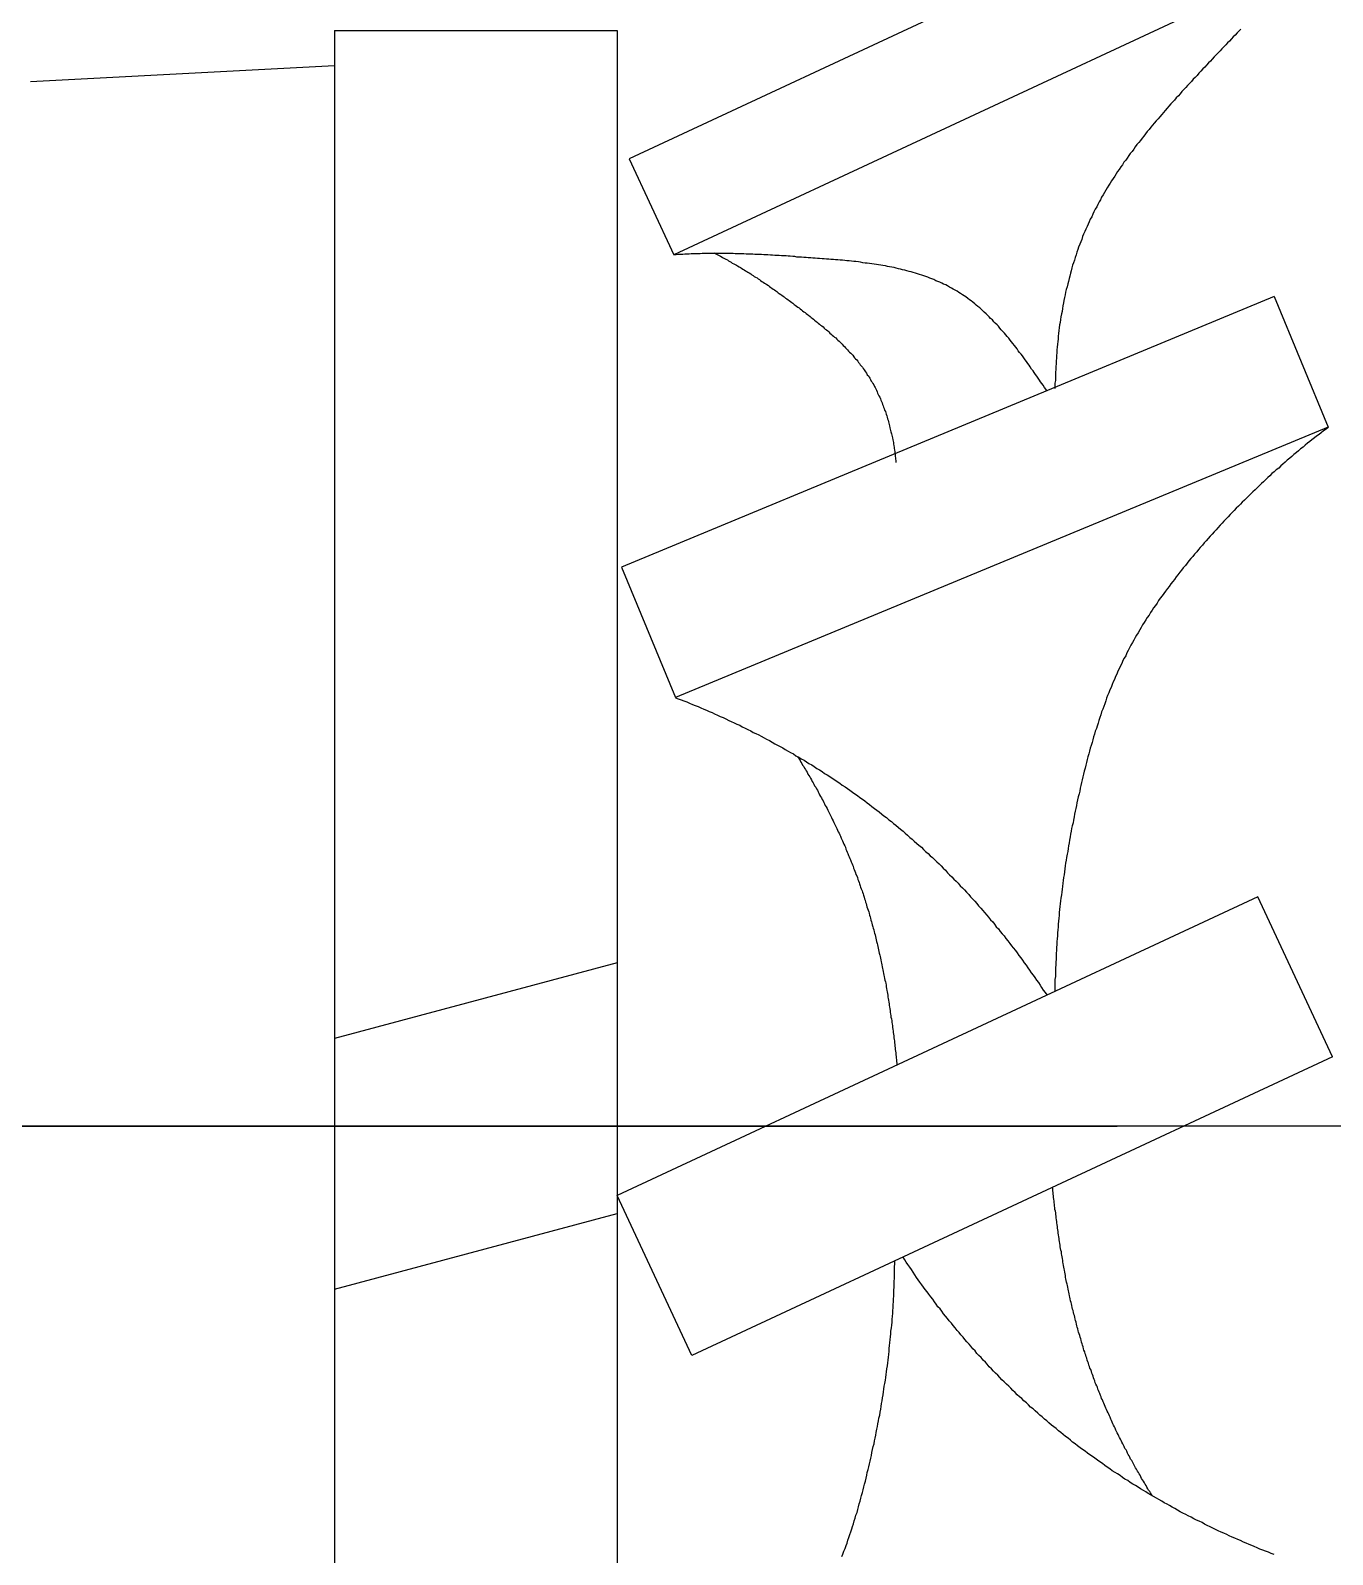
# Model space of a CAD drawing. Extents: x -609 to 199, y 159 to 558.
# Drawn here: x -441.457 to -437.773, y 229.539 to 233.851 of the extents above; entities that cross this region are included whole.
import ezdxf

# ---------------------------------------------------------------- set-up
doc = ezdxf.new("R2010")
doc.units = 0
doc.linetypes.add('CENTER', pattern=[12, 7.5, -1.5, 1.5, -1.5])
doc.linetypes.add('CONTINOUS', pattern=[0])
doc.layers.get('0').update_dxf_attribs({"linetype": 'CONTINUOUS'})
doc.layers.add('CENTER', color=1, linetype='CENTER')

msp = doc.modelspace()

# ---------------------------------------------------------------- linework, layer by layer
at = {"color": 7, "linetype": 'CONTINOUS'}
for p, q in [((-437.9331, 234.341), (-439.7631, 233.4876)), ((-437.8063, 234.0691), (-439.6363, 233.2158)), ((-440.5967, 233.8509), (-439.7967, 233.8509)), ((-440.5967, 233.8509), (-440.5967, 227.6509)), ((-439.7967, 233.8509), (-439.7967, 227.6509)), ((-440.5967, 233.7509), (-441.4567, 233.7059)), ((-440.5967, 233.7509), (-440.5967, 227.7509)), ((-439.7631, 233.4876), (-439.6363, 233.2158)), ((-437.9378, 233.0979), (-439.7847, 232.3329)), ((-437.9378, 233.0979), (-437.7847, 232.7284)), ((-437.7847, 232.7284), (-439.6317, 231.9634)), ((-439.7847, 232.3329), (-439.6317, 231.9634)), ((-437.9841, 231.4001), (-439.7967, 230.5549)), ((-437.7728, 230.947), (-437.9841, 231.4001)), ((-439.7967, 231.2128), (-440.5967, 230.9985)), ((-437.7728, 230.947), (-439.5854, 230.1018)), ((-439.5854, 230.1018), (-439.7967, 230.5549)), ((-440.5967, 230.2891), (-439.7967, 230.5034))]:
    msp.add_line(p, q, dxfattribs=at)
at = {"color": 7}
for points in [[(-438.032, 233.855, 0), (-438.037, 233.85, 0), (-438.043, 233.844, 0), (-438.048, 233.838, 0), (-438.054, 233.833, 0), (-438.059, 233.827, 0), (-438.064, 233.821, 0), (-438.07, 233.816, 0), (-438.075, 233.81, 0), (-438.081, 233.804, 0), (-438.086, 233.799, 0), (-438.091, 233.793, 0), (-438.097, 233.787, 0), (-438.102, 233.782, 0), (-438.108, 233.776, 0), (-438.113, 233.77, 0), (-438.118, 233.764, 0), (-438.124, 233.759, 0), (-438.129, 233.753, 0), (-438.134, 233.747, 0), (-438.14, 233.742, 0), (-438.145, 233.736, 0), (-438.151, 233.73, 0), (-438.156, 233.724, 0), (-438.161, 233.718, 0), (-438.167, 233.713, 0), (-438.172, 233.707, 0), (-438.177, 233.701, 0), (-438.183, 233.695, 0), (-438.188, 233.69, 0), (-438.193, 233.684, 0), (-438.199, 233.678, 0), (-438.204, 233.672, 0), (-438.209, 233.666, 0), (-438.215, 233.66, 0), (-438.22, 233.654, 0), (-438.225, 233.649, 0), (-438.23, 233.643, 0), (-438.236, 233.637, 0), (-438.241, 233.631, 0), (-438.246, 233.625, 0), (-438.251, 233.619, 0), (-438.256, 233.613, 0), (-438.261, 233.607, 0), (-438.266, 233.601, 0), (-438.272, 233.595, 0), (-438.277, 233.589, 0), (-438.282, 233.583, 0), (-438.287, 233.577, 0), (-438.292, 233.571, 0), (-438.297, 233.565, 0), (-438.302, 233.559, 0), (-438.307, 233.552, 0), (-438.311, 233.546, 0), (-438.316, 233.54, 0), (-438.321, 233.534, 0), (-438.326, 233.528, 0), (-438.331, 233.522, 0), (-438.335, 233.515, 0), (-438.34, 233.509, 0), (-438.345, 233.503, 0), (-438.349, 233.497, 0), (-438.354, 233.49, 0), (-438.358, 233.484, 0), (-438.363, 233.478, 0), (-438.367, 233.471, 0), (-438.372, 233.465, 0), (-438.376, 233.458, 0), (-438.381, 233.452, 0), (-438.385, 233.445, 0), (-438.389, 233.439, 0), (-438.393, 233.432, 0), (-438.398, 233.426, 0), (-438.402, 233.419, 0), (-438.406, 233.413, 0), (-438.41, 233.406, 0), (-438.414, 233.399, 0), (-438.418, 233.393, 0), (-438.422, 233.386, 0), (-438.426, 233.379, 0), (-438.429, 233.372, 0), (-438.433, 233.366, 0), (-438.437, 233.359, 0), (-438.44, 233.352, 0), (-438.444, 233.345, 0), (-438.448, 233.338, 0), (-438.451, 233.331, 0), (-438.454, 233.324, 0), (-438.458, 233.317, 0), (-438.461, 233.31, 0), (-438.464, 233.303, 0), (-438.467, 233.296, 0), (-438.471, 233.289, 0), (-438.474, 233.282, 0), (-438.477, 233.275, 0), (-438.48, 233.268, 0), (-438.482, 233.26, 0), (-438.485, 233.253, 0), (-438.488, 233.246, 0), (-438.491, 233.238, 0), (-438.493, 233.231, 0), (-438.496, 233.224, 0), (-438.498, 233.216, 0), (-438.501, 233.209, 0), (-438.503, 233.201, 0), (-438.506, 233.194, 0), (-438.508, 233.187, 0), (-438.51, 233.179, 0), (-438.512, 233.171, 0), (-438.514, 233.164, 0), (-438.516, 233.156, 0), (-438.518, 233.149, 0), (-438.52, 233.141, 0), (-438.522, 233.134, 0), (-438.524, 233.126, 0), (-438.526, 233.118, 0), (-438.528, 233.111, 0), (-438.529, 233.103, 0), (-438.531, 233.095, 0), (-438.533, 233.087, 0), (-438.534, 233.08, 0), (-438.536, 233.072, 0), (-438.537, 233.064, 0), (-438.538, 233.056, 0), (-438.54, 233.049, 0), (-438.541, 233.041, 0), (-438.542, 233.033, 0), (-438.543, 233.025, 0), (-438.545, 233.018, 0), (-438.546, 233.01, 0), (-438.547, 233.002, 0), (-438.548, 232.994, 0), (-438.549, 232.986, 0), (-438.549, 232.978, 0), (-438.55, 232.971, 0), (-438.551, 232.963, 0), (-438.552, 232.955, 0), (-438.553, 232.947, 0), (-438.553, 232.939, 0), (-438.554, 232.931, 0), (-438.554, 232.924, 0), (-438.555, 232.916, 0), (-438.555, 232.908, 0), (-438.556, 232.9, 0), (-438.556, 232.892, 0), (-438.557, 232.884, 0), (-438.557, 232.877, 0), (-438.557, 232.869, 0), (-438.557, 232.861, 0), (-438.558, 232.853, 0), (-438.558, 232.845, 0), (-438.558, 232.838, 0)], [(-438.581, 232.831, 0), (-438.584, 232.836, 0), (-438.588, 232.841, 0), (-438.591, 232.847, 0), (-438.595, 232.852, 0), (-438.599, 232.857, 0), (-438.602, 232.862, 0), (-438.606, 232.867, 0), (-438.609, 232.873, 0), (-438.613, 232.878, 0), (-438.617, 232.883, 0), (-438.62, 232.888, 0), (-438.624, 232.893, 0), (-438.628, 232.899, 0), (-438.631, 232.904, 0), (-438.635, 232.909, 0), (-438.639, 232.914, 0), (-438.642, 232.919, 0), (-438.646, 232.925, 0), (-438.65, 232.93, 0), (-438.654, 232.935, 0), (-438.658, 232.94, 0), (-438.662, 232.945, 0), (-438.665, 232.95, 0), (-438.669, 232.955, 0), (-438.673, 232.96, 0), (-438.677, 232.965, 0), (-438.681, 232.97, 0), (-438.685, 232.975, 0), (-438.689, 232.98, 0), (-438.693, 232.985, 0), (-438.697, 232.99, 0), (-438.701, 232.995, 0), (-438.706, 232.999, 0), (-438.71, 233.004, 0), (-438.714, 233.009, 0), (-438.718, 233.014, 0), (-438.722, 233.018, 0), (-438.727, 233.023, 0), (-438.731, 233.027, 0), (-438.735, 233.032, 0), (-438.74, 233.036, 0), (-438.744, 233.041, 0), (-438.749, 233.045, 0), (-438.753, 233.049, 0), (-438.758, 233.054, 0), (-438.762, 233.058, 0), (-438.767, 233.062, 0), (-438.771, 233.066, 0), (-438.776, 233.07, 0), (-438.781, 233.074, 0), (-438.785, 233.078, 0), (-438.79, 233.082, 0), (-438.795, 233.086, 0), (-438.8, 233.089, 0), (-438.805, 233.093, 0), (-438.81, 233.097, 0), (-438.815, 233.1, 0), (-438.82, 233.103, 0), (-438.825, 233.107, 0), (-438.83, 233.11, 0), (-438.835, 233.113, 0), (-438.84, 233.116, 0), (-438.846, 233.119, 0), (-438.851, 233.122, 0), (-438.856, 233.125, 0), (-438.862, 233.128, 0), (-438.867, 233.131, 0), (-438.873, 233.133, 0), (-438.878, 233.136, 0), (-438.884, 233.139, 0), (-438.889, 233.141, 0), (-438.895, 233.143, 0), (-438.901, 233.146, 0), (-438.906, 233.148, 0), (-438.912, 233.15, 0), (-438.918, 233.153, 0), (-438.923, 233.155, 0), (-438.929, 233.157, 0), (-438.935, 233.159, 0), (-438.941, 233.161, 0), (-438.947, 233.162, 0), (-438.953, 233.164, 0), (-438.959, 233.166, 0), (-438.965, 233.168, 0), (-438.971, 233.169, 0), (-438.977, 233.171, 0), (-438.983, 233.173, 0), (-438.989, 233.174, 0), (-438.995, 233.176, 0), (-439.001, 233.177, 0), (-439.007, 233.178, 0), (-439.013, 233.18, 0), (-439.02, 233.181, 0), (-439.026, 233.182, 0), (-439.032, 233.183, 0), (-439.038, 233.185, 0), (-439.045, 233.186, 0), (-439.051, 233.187, 0), (-439.057, 233.188, 0), (-439.063, 233.189, 0), (-439.07, 233.19, 0), (-439.076, 233.191, 0), (-439.083, 233.192, 0), (-439.089, 233.193, 0), (-439.095, 233.193, 0), (-439.102, 233.194, 0), (-439.108, 233.195, 0), (-439.114, 233.196, 0), (-439.121, 233.197, 0), (-439.127, 233.197, 0), (-439.134, 233.198, 0), (-439.14, 233.199, 0), (-439.147, 233.199, 0), (-439.153, 233.2, 0), (-439.159, 233.201, 0), (-439.166, 233.201, 0), (-439.172, 233.202, 0), (-439.179, 233.202, 0), (-439.185, 233.203, 0), (-439.192, 233.203, 0), (-439.198, 233.204, 0), (-439.204, 233.204, 0), (-439.211, 233.205, 0), (-439.217, 233.205, 0), (-439.224, 233.206, 0), (-439.23, 233.206, 0), (-439.237, 233.207, 0), (-439.243, 233.207, 0), (-439.249, 233.208, 0), (-439.256, 233.208, 0), (-439.262, 233.209, 0), (-439.269, 233.209, 0), (-439.275, 233.21, 0), (-439.281, 233.21, 0), (-439.288, 233.21, 0), (-439.294, 233.211, 0), (-439.3, 233.211, 0), (-439.307, 233.212, 0), (-439.313, 233.212, 0), (-439.319, 233.213, 0), (-439.326, 233.213, 0), (-439.332, 233.213, 0), (-439.338, 233.214, 0), (-439.344, 233.214, 0), (-439.351, 233.214, 0), (-439.357, 233.215, 0), (-439.363, 233.215, 0), (-439.37, 233.216, 0), (-439.376, 233.216, 0), (-439.382, 233.216, 0), (-439.388, 233.217, 0), (-439.395, 233.217, 0), (-439.401, 233.217, 0), (-439.407, 233.217, 0), (-439.413, 233.218, 0), (-439.419, 233.218, 0), (-439.426, 233.218, 0), (-439.432, 233.218, 0), (-439.438, 233.219, 0), (-439.444, 233.219, 0), (-439.45, 233.219, 0), (-439.457, 233.219, 0), (-439.463, 233.219, 0), (-439.469, 233.22, 0), (-439.475, 233.22, 0), (-439.481, 233.22, 0), (-439.488, 233.22, 0), (-439.494, 233.22, 0), (-439.5, 233.22, 0), (-439.506, 233.22, 0), (-439.512, 233.22, 0), (-439.519, 233.22, 0), (-439.525, 233.22, 0), (-439.531, 233.22, 0), (-439.537, 233.22, 0), (-439.543, 233.22, 0), (-439.55, 233.22, 0), (-439.556, 233.22, 0), (-439.562, 233.219, 0), (-439.568, 233.219, 0), (-439.574, 233.219, 0), (-439.58, 233.219, 0), (-439.587, 233.219, 0), (-439.593, 233.218, 0), (-439.599, 233.218, 0), (-439.605, 233.218, 0), (-439.611, 233.217, 0), (-439.618, 233.217, 0), (-439.624, 233.217, 0), (-439.63, 233.216, 0), (-439.636, 233.216, 0)], [(-439.523, 233.222, 0), (-439.519, 233.22, 0), (-439.516, 233.218, 0), (-439.512, 233.216, 0), (-439.508, 233.214, 0), (-439.504, 233.212, 0), (-439.5, 233.21, 0), (-439.497, 233.208, 0), (-439.493, 233.206, 0), (-439.489, 233.204, 0), (-439.485, 233.202, 0), (-439.482, 233.199, 0), (-439.478, 233.197, 0), (-439.474, 233.195, 0), (-439.471, 233.193, 0), (-439.467, 233.191, 0), (-439.463, 233.189, 0), (-439.459, 233.187, 0), (-439.456, 233.185, 0), (-439.452, 233.182, 0), (-439.448, 233.18, 0), (-439.445, 233.178, 0), (-439.441, 233.176, 0), (-439.437, 233.174, 0), (-439.434, 233.171, 0), (-439.43, 233.169, 0), (-439.427, 233.167, 0), (-439.423, 233.165, 0), (-439.419, 233.162, 0), (-439.416, 233.16, 0), (-439.412, 233.158, 0), (-439.409, 233.155, 0), (-439.405, 233.153, 0), (-439.401, 233.151, 0), (-439.398, 233.148, 0), (-439.394, 233.146, 0), (-439.391, 233.144, 0), (-439.387, 233.141, 0), (-439.384, 233.139, 0), (-439.38, 233.136, 0), (-439.376, 233.134, 0), (-439.373, 233.132, 0), (-439.369, 233.129, 0), (-439.366, 233.127, 0), (-439.362, 233.124, 0), (-439.359, 233.122, 0), (-439.355, 233.119, 0), (-439.352, 233.117, 0), (-439.348, 233.114, 0), (-439.345, 233.112, 0), (-439.341, 233.109, 0), (-439.338, 233.107, 0), (-439.334, 233.104, 0), (-439.331, 233.102, 0), (-439.327, 233.099, 0), (-439.324, 233.097, 0), (-439.32, 233.094, 0), (-439.317, 233.092, 0), (-439.313, 233.089, 0), (-439.31, 233.087, 0), (-439.306, 233.084, 0), (-439.303, 233.081, 0), (-439.3, 233.079, 0), (-439.296, 233.076, 0), (-439.293, 233.074, 0), (-439.289, 233.071, 0), (-439.286, 233.068, 0), (-439.282, 233.066, 0), (-439.279, 233.063, 0), (-439.275, 233.061, 0), (-439.272, 233.058, 0), (-439.269, 233.055, 0), (-439.265, 233.053, 0), (-439.262, 233.05, 0), (-439.258, 233.047, 0), (-439.255, 233.045, 0), (-439.251, 233.042, 0), (-439.248, 233.039, 0), (-439.245, 233.037, 0), (-439.241, 233.034, 0), (-439.238, 233.031, 0), (-439.234, 233.028, 0), (-439.231, 233.026, 0), (-439.228, 233.023, 0), (-439.224, 233.02, 0), (-439.221, 233.017, 0), (-439.218, 233.015, 0), (-439.214, 233.012, 0), (-439.211, 233.009, 0), (-439.208, 233.006, 0), (-439.204, 233.004, 0), (-439.201, 233.001, 0), (-439.198, 232.998, 0), (-439.195, 232.995, 0), (-439.191, 232.992, 0), (-439.188, 232.989, 0), (-439.185, 232.986, 0), (-439.182, 232.983, 0), (-439.178, 232.981, 0), (-439.175, 232.978, 0), (-439.172, 232.975, 0), (-439.169, 232.972, 0), (-439.166, 232.969, 0), (-439.163, 232.966, 0), (-439.16, 232.963, 0), (-439.157, 232.96, 0), (-439.154, 232.957, 0), (-439.151, 232.953, 0), (-439.148, 232.95, 0), (-439.145, 232.947, 0), (-439.142, 232.944, 0), (-439.139, 232.941, 0), (-439.136, 232.938, 0), (-439.133, 232.935, 0), (-439.13, 232.932, 0), (-439.127, 232.928, 0), (-439.125, 232.925, 0), (-439.122, 232.922, 0), (-439.119, 232.919, 0), (-439.116, 232.915, 0), (-439.114, 232.912, 0), (-439.111, 232.909, 0), (-439.109, 232.905, 0), (-439.106, 232.902, 0), (-439.103, 232.898, 0), (-439.101, 232.895, 0), (-439.098, 232.891, 0), (-439.096, 232.888, 0), (-439.094, 232.885, 0), (-439.091, 232.881, 0), (-439.089, 232.877, 0), (-439.086, 232.874, 0), (-439.084, 232.87, 0), (-439.082, 232.867, 0), (-439.08, 232.863, 0), (-439.078, 232.859, 0), (-439.075, 232.856, 0), (-439.073, 232.852, 0), (-439.071, 232.848, 0), (-439.069, 232.844, 0), (-439.067, 232.841, 0), (-439.065, 232.837, 0), (-439.063, 232.833, 0), (-439.061, 232.829, 0), (-439.06, 232.825, 0), (-439.058, 232.821, 0), (-439.056, 232.817, 0), (-439.054, 232.813, 0), (-439.052, 232.809, 0), (-439.051, 232.805, 0), (-439.049, 232.801, 0), (-439.047, 232.797, 0), (-439.046, 232.793, 0), (-439.044, 232.789, 0), (-439.043, 232.785, 0), (-439.041, 232.781, 0), (-439.04, 232.777, 0), (-439.038, 232.773, 0), (-439.037, 232.769, 0), (-439.036, 232.765, 0), (-439.034, 232.761, 0), (-439.033, 232.757, 0), (-439.032, 232.752, 0), (-439.03, 232.748, 0), (-439.029, 232.744, 0), (-439.028, 232.74, 0), (-439.027, 232.736, 0), (-439.026, 232.732, 0), (-439.025, 232.727, 0), (-439.024, 232.723, 0), (-439.023, 232.719, 0), (-439.022, 232.715, 0), (-439.021, 232.71, 0), (-439.02, 232.706, 0), (-439.019, 232.702, 0), (-439.018, 232.698, 0), (-439.017, 232.693, 0), (-439.016, 232.689, 0), (-439.015, 232.685, 0), (-439.015, 232.681, 0), (-439.014, 232.676, 0), (-439.013, 232.672, 0), (-439.013, 232.668, 0), (-439.012, 232.664, 0), (-439.011, 232.659, 0), (-439.011, 232.655, 0), (-439.01, 232.651, 0), (-439.01, 232.646, 0), (-439.009, 232.642, 0), (-439.009, 232.638, 0), (-439.008, 232.634, 0), (-439.008, 232.629, 0)], [(-437.785, 232.728, 0), (-437.791, 232.723, 0), (-437.798, 232.718, 0), (-437.805, 232.713, 0), (-437.811, 232.708, 0), (-437.818, 232.703, 0), (-437.824, 232.698, 0), (-437.831, 232.693, 0), (-437.837, 232.688, 0), (-437.844, 232.683, 0), (-437.85, 232.678, 0), (-437.856, 232.672, 0), (-437.863, 232.667, 0), (-437.869, 232.662, 0), (-437.875, 232.657, 0), (-437.882, 232.651, 0), (-437.888, 232.646, 0), (-437.894, 232.641, 0), (-437.901, 232.635, 0), (-437.907, 232.63, 0), (-437.913, 232.624, 0), (-437.919, 232.619, 0), (-437.925, 232.613, 0), (-437.932, 232.608, 0), (-437.938, 232.602, 0), (-437.944, 232.597, 0), (-437.95, 232.591, 0), (-437.956, 232.586, 0), (-437.962, 232.58, 0), (-437.968, 232.574, 0), (-437.974, 232.569, 0), (-437.98, 232.563, 0), (-437.986, 232.557, 0), (-437.992, 232.551, 0), (-437.998, 232.546, 0), (-438.004, 232.54, 0), (-438.01, 232.534, 0), (-438.016, 232.528, 0), (-438.022, 232.522, 0), (-438.028, 232.516, 0), (-438.033, 232.511, 0), (-438.039, 232.505, 0), (-438.045, 232.499, 0), (-438.051, 232.493, 0), (-438.057, 232.487, 0), (-438.062, 232.481, 0), (-438.068, 232.475, 0), (-438.074, 232.469, 0), (-438.08, 232.463, 0), (-438.085, 232.457, 0), (-438.091, 232.451, 0), (-438.097, 232.444, 0), (-438.102, 232.438, 0), (-438.108, 232.432, 0), (-438.113, 232.426, 0), (-438.119, 232.42, 0), (-438.125, 232.414, 0), (-438.13, 232.407, 0), (-438.136, 232.401, 0), (-438.141, 232.395, 0), (-438.147, 232.388, 0), (-438.152, 232.382, 0), (-438.157, 232.376, 0), (-438.163, 232.369, 0), (-438.168, 232.363, 0), (-438.174, 232.357, 0), (-438.179, 232.35, 0), (-438.184, 232.344, 0), (-438.189, 232.337, 0), (-438.195, 232.331, 0), (-438.2, 232.324, 0), (-438.205, 232.318, 0), (-438.21, 232.311, 0), (-438.215, 232.305, 0), (-438.22, 232.298, 0), (-438.225, 232.292, 0), (-438.23, 232.285, 0), (-438.235, 232.278, 0), (-438.24, 232.272, 0), (-438.245, 232.265, 0), (-438.25, 232.258, 0), (-438.255, 232.251, 0), (-438.26, 232.245, 0), (-438.265, 232.238, 0), (-438.269, 232.231, 0), (-438.274, 232.224, 0), (-438.279, 232.217, 0), (-438.283, 232.211, 0), (-438.288, 232.204, 0), (-438.292, 232.197, 0), (-438.297, 232.19, 0), (-438.301, 232.183, 0), (-438.306, 232.176, 0), (-438.31, 232.169, 0), (-438.314, 232.162, 0), (-438.318, 232.155, 0), (-438.323, 232.147, 0), (-438.327, 232.14, 0), (-438.331, 232.133, 0), (-438.335, 232.126, 0), (-438.339, 232.119, 0), (-438.343, 232.112, 0), (-438.347, 232.104, 0), (-438.351, 232.097, 0), (-438.355, 232.09, 0), (-438.358, 232.082, 0), (-438.362, 232.075, 0), (-438.366, 232.068, 0), (-438.369, 232.06, 0), (-438.373, 232.053, 0), (-438.376, 232.045, 0), (-438.38, 232.038, 0), (-438.383, 232.03, 0), (-438.387, 232.023, 0), (-438.39, 232.015, 0), (-438.393, 232.008, 0), (-438.396, 232, 0), (-438.399, 231.992, 0), (-438.403, 231.985, 0), (-438.406, 231.977, 0), (-438.409, 231.969, 0), (-438.412, 231.962, 0), (-438.414, 231.954, 0), (-438.417, 231.946, 0), (-438.42, 231.938, 0), (-438.423, 231.931, 0), (-438.426, 231.923, 0), (-438.428, 231.915, 0), (-438.431, 231.907, 0), (-438.434, 231.899, 0), (-438.436, 231.891, 0), (-438.439, 231.883, 0), (-438.441, 231.876, 0), (-438.444, 231.868, 0), (-438.446, 231.86, 0), (-438.449, 231.852, 0), (-438.451, 231.844, 0), (-438.453, 231.836, 0), (-438.456, 231.828, 0), (-438.458, 231.82, 0), (-438.46, 231.812, 0), (-438.462, 231.804, 0), (-438.465, 231.796, 0), (-438.467, 231.788, 0), (-438.469, 231.78, 0), (-438.471, 231.772, 0), (-438.473, 231.764, 0), (-438.475, 231.755, 0), (-438.477, 231.747, 0), (-438.479, 231.739, 0), (-438.481, 231.731, 0), (-438.483, 231.723, 0), (-438.485, 231.715, 0), (-438.487, 231.707, 0), (-438.488, 231.699, 0), (-438.49, 231.691, 0), (-438.492, 231.683, 0), (-438.494, 231.674, 0), (-438.496, 231.666, 0), (-438.497, 231.658, 0), (-438.499, 231.65, 0), (-438.501, 231.642, 0), (-438.503, 231.634, 0), (-438.504, 231.626, 0), (-438.506, 231.617, 0), (-438.507, 231.609, 0), (-438.509, 231.601, 0), (-438.511, 231.593, 0), (-438.512, 231.585, 0), (-438.514, 231.577, 0), (-438.515, 231.569, 0), (-438.517, 231.56, 0), (-438.518, 231.552, 0), (-438.52, 231.544, 0), (-438.521, 231.536, 0), (-438.522, 231.528, 0), (-438.524, 231.52, 0), (-438.525, 231.511, 0), (-438.526, 231.503, 0), (-438.528, 231.495, 0), (-438.529, 231.487, 0), (-438.53, 231.479, 0), (-438.531, 231.47, 0), (-438.532, 231.462, 0), (-438.534, 231.454, 0), (-438.535, 231.446, 0), (-438.536, 231.438, 0), (-438.537, 231.429, 0), (-438.538, 231.421, 0), (-438.539, 231.413, 0), (-438.54, 231.405, 0), (-438.541, 231.396, 0), (-438.542, 231.388, 0), (-438.543, 231.38, 0), (-438.544, 231.372, 0), (-438.545, 231.364, 0), (-438.546, 231.355, 0), (-438.546, 231.347, 0), (-438.547, 231.339, 0), (-438.548, 231.331, 0), (-438.549, 231.322, 0), (-438.549, 231.314, 0), (-438.55, 231.306, 0), (-438.551, 231.298, 0), (-438.551, 231.289, 0), (-438.552, 231.281, 0), (-438.553, 231.273, 0), (-438.553, 231.265, 0), (-438.554, 231.256, 0), (-438.554, 231.248, 0), (-438.555, 231.24, 0), (-438.555, 231.232, 0), (-438.555, 231.223, 0), (-438.556, 231.215, 0), (-438.556, 231.207, 0), (-438.557, 231.199, 0), (-438.557, 231.19, 0), (-438.557, 231.182, 0), (-438.557, 231.174, 0), (-438.558, 231.166, 0), (-438.558, 231.157, 0), (-438.558, 231.149, 0), (-438.558, 231.141, 0), (-438.558, 231.132, 0)], [(-439.632, 231.963, 0), (-439.624, 231.96, 0), (-439.616, 231.957, 0), (-439.608, 231.954, 0), (-439.6, 231.951, 0), (-439.592, 231.948, 0), (-439.584, 231.944, 0), (-439.576, 231.941, 0), (-439.568, 231.938, 0), (-439.56, 231.934, 0), (-439.552, 231.931, 0), (-439.544, 231.928, 0), (-439.536, 231.924, 0), (-439.528, 231.921, 0), (-439.521, 231.917, 0), (-439.513, 231.914, 0), (-439.505, 231.91, 0), (-439.497, 231.907, 0), (-439.489, 231.903, 0), (-439.481, 231.899, 0), (-439.474, 231.896, 0), (-439.466, 231.892, 0), (-439.458, 231.888, 0), (-439.45, 231.885, 0), (-439.443, 231.881, 0), (-439.435, 231.877, 0), (-439.427, 231.873, 0), (-439.419, 231.869, 0), (-439.412, 231.865, 0), (-439.404, 231.862, 0), (-439.396, 231.858, 0), (-439.389, 231.854, 0), (-439.381, 231.85, 0), (-439.374, 231.846, 0), (-439.366, 231.842, 0), (-439.358, 231.837, 0), (-439.351, 231.833, 0), (-439.343, 231.829, 0), (-439.336, 231.825, 0), (-439.328, 231.821, 0), (-439.321, 231.817, 0), (-439.313, 231.812, 0), (-439.306, 231.808, 0), (-439.298, 231.804, 0), (-439.291, 231.799, 0), (-439.283, 231.795, 0), (-439.276, 231.79, 0), (-439.268, 231.786, 0), (-439.261, 231.782, 0), (-439.254, 231.777, 0), (-439.246, 231.773, 0), (-439.239, 231.768, 0), (-439.232, 231.763, 0), (-439.224, 231.759, 0), (-439.217, 231.754, 0), (-439.21, 231.749, 0), (-439.203, 231.745, 0), (-439.195, 231.74, 0), (-439.188, 231.735, 0), (-439.181, 231.731, 0), (-439.174, 231.726, 0), (-439.167, 231.721, 0), (-439.16, 231.716, 0), (-439.152, 231.711, 0), (-439.145, 231.706, 0), (-439.138, 231.701, 0), (-439.131, 231.696, 0), (-439.124, 231.691, 0), (-439.117, 231.686, 0), (-439.11, 231.681, 0), (-439.103, 231.676, 0), (-439.096, 231.671, 0), (-439.089, 231.666, 0), (-439.083, 231.661, 0), (-439.076, 231.655, 0), (-439.069, 231.65, 0), (-439.062, 231.645, 0), (-439.055, 231.64, 0), (-439.048, 231.634, 0), (-439.042, 231.629, 0), (-439.035, 231.624, 0), (-439.028, 231.618, 0), (-439.021, 231.613, 0), (-439.015, 231.607, 0), (-439.008, 231.602, 0), (-439.001, 231.596, 0), (-438.995, 231.591, 0), (-438.988, 231.585, 0), (-438.982, 231.58, 0), (-438.975, 231.574, 0), (-438.969, 231.568, 0), (-438.962, 231.563, 0), (-438.956, 231.557, 0), (-438.949, 231.551, 0), (-438.943, 231.546, 0), (-438.936, 231.54, 0), (-438.93, 231.534, 0), (-438.924, 231.528, 0), (-438.917, 231.522, 0), (-438.911, 231.516, 0), (-438.905, 231.511, 0), (-438.899, 231.505, 0), (-438.892, 231.499, 0), (-438.886, 231.493, 0), (-438.88, 231.487, 0), (-438.874, 231.481, 0), (-438.868, 231.475, 0), (-438.862, 231.468, 0), (-438.856, 231.462, 0), (-438.85, 231.456, 0), (-438.844, 231.45, 0), (-438.838, 231.444, 0), (-438.832, 231.438, 0), (-438.826, 231.431, 0), (-438.82, 231.425, 0), (-438.814, 231.419, 0), (-438.808, 231.413, 0), (-438.802, 231.406, 0), (-438.797, 231.4, 0), (-438.791, 231.394, 0), (-438.785, 231.387, 0), (-438.779, 231.381, 0), (-438.774, 231.374, 0), (-438.768, 231.368, 0), (-438.762, 231.361, 0), (-438.757, 231.355, 0), (-438.751, 231.348, 0), (-438.746, 231.342, 0), (-438.74, 231.335, 0), (-438.734, 231.329, 0), (-438.729, 231.322, 0), (-438.724, 231.315, 0), (-438.718, 231.309, 0), (-438.713, 231.302, 0), (-438.707, 231.295, 0), (-438.702, 231.289, 0), (-438.697, 231.282, 0), (-438.691, 231.275, 0), (-438.686, 231.268, 0), (-438.681, 231.261, 0), (-438.676, 231.255, 0), (-438.67, 231.248, 0), (-438.665, 231.241, 0), (-438.66, 231.234, 0), (-438.655, 231.227, 0), (-438.65, 231.22, 0), (-438.645, 231.213, 0), (-438.64, 231.206, 0), (-438.635, 231.199, 0), (-438.63, 231.192, 0), (-438.625, 231.185, 0), (-438.62, 231.178, 0), (-438.615, 231.171, 0), (-438.61, 231.164, 0), (-438.605, 231.157, 0), (-438.6, 231.15, 0), (-438.596, 231.143, 0), (-438.591, 231.136, 0), (-438.586, 231.129, 0), (-438.581, 231.122, 0)], [(-439.287, 231.797, 0), (-439.284, 231.793, 0), (-439.282, 231.789, 0), (-439.279, 231.785, 0), (-439.277, 231.781, 0), (-439.274, 231.777, 0), (-439.272, 231.772, 0), (-439.269, 231.768, 0), (-439.267, 231.764, 0), (-439.264, 231.76, 0), (-439.262, 231.756, 0), (-439.259, 231.752, 0), (-439.257, 231.747, 0), (-439.254, 231.743, 0), (-439.252, 231.739, 0), (-439.25, 231.735, 0), (-439.247, 231.731, 0), (-439.245, 231.726, 0), (-439.242, 231.722, 0), (-439.24, 231.718, 0), (-439.238, 231.714, 0), (-439.235, 231.71, 0), (-439.233, 231.705, 0), (-439.23, 231.701, 0), (-439.228, 231.697, 0), (-439.226, 231.693, 0), (-439.224, 231.688, 0), (-439.221, 231.684, 0), (-439.219, 231.68, 0), (-439.217, 231.675, 0), (-439.214, 231.671, 0), (-439.212, 231.667, 0), (-439.21, 231.663, 0), (-439.208, 231.658, 0), (-439.205, 231.654, 0), (-439.203, 231.65, 0), (-439.201, 231.645, 0), (-439.199, 231.641, 0), (-439.197, 231.637, 0), (-439.194, 231.632, 0), (-439.192, 231.628, 0), (-439.19, 231.624, 0), (-439.188, 231.619, 0), (-439.186, 231.615, 0), (-439.184, 231.61, 0), (-439.182, 231.606, 0), (-439.18, 231.602, 0), (-439.177, 231.597, 0), (-439.175, 231.593, 0), (-439.173, 231.588, 0), (-439.171, 231.584, 0), (-439.169, 231.58, 0), (-439.167, 231.575, 0), (-439.165, 231.571, 0), (-439.163, 231.566, 0), (-439.161, 231.562, 0), (-439.159, 231.558, 0), (-439.157, 231.553, 0), (-439.155, 231.549, 0), (-439.153, 231.544, 0), (-439.151, 231.54, 0), (-439.15, 231.535, 0), (-439.148, 231.531, 0), (-439.146, 231.526, 0), (-439.144, 231.522, 0), (-439.142, 231.517, 0), (-439.14, 231.513, 0), (-439.138, 231.508, 0), (-439.137, 231.504, 0), (-439.135, 231.499, 0), (-439.133, 231.495, 0), (-439.131, 231.49, 0), (-439.129, 231.486, 0), (-439.128, 231.481, 0), (-439.126, 231.477, 0), (-439.124, 231.472, 0), (-439.122, 231.468, 0), (-439.121, 231.463, 0), (-439.119, 231.459, 0), (-439.117, 231.454, 0), (-439.116, 231.449, 0), (-439.114, 231.445, 0), (-439.112, 231.44, 0), (-439.111, 231.436, 0), (-439.109, 231.431, 0), (-439.108, 231.427, 0), (-439.106, 231.422, 0), (-439.104, 231.417, 0), (-439.103, 231.413, 0), (-439.101, 231.408, 0), (-439.1, 231.404, 0), (-439.098, 231.399, 0), (-439.097, 231.394, 0), (-439.095, 231.39, 0), (-439.094, 231.385, 0), (-439.092, 231.381, 0), (-439.091, 231.376, 0), (-439.09, 231.371, 0), (-439.088, 231.367, 0), (-439.087, 231.362, 0), (-439.085, 231.357, 0), (-439.084, 231.353, 0), (-439.083, 231.348, 0), (-439.081, 231.343, 0), (-439.08, 231.339, 0), (-439.079, 231.334, 0), (-439.077, 231.329, 0), (-439.076, 231.325, 0), (-439.075, 231.32, 0), (-439.073, 231.315, 0), (-439.072, 231.311, 0), (-439.071, 231.306, 0), (-439.07, 231.301, 0), (-439.069, 231.297, 0), (-439.067, 231.292, 0), (-439.066, 231.287, 0), (-439.065, 231.283, 0), (-439.064, 231.278, 0), (-439.063, 231.273, 0), (-439.061, 231.268, 0), (-439.06, 231.264, 0), (-439.059, 231.259, 0), (-439.058, 231.254, 0), (-439.057, 231.25, 0), (-439.056, 231.245, 0), (-439.055, 231.24, 0), (-439.054, 231.235, 0), (-439.053, 231.231, 0), (-439.052, 231.226, 0), (-439.051, 231.221, 0), (-439.05, 231.216, 0), (-439.049, 231.212, 0), (-439.048, 231.207, 0), (-439.047, 231.202, 0), (-439.046, 231.197, 0), (-439.045, 231.193, 0), (-439.044, 231.188, 0), (-439.043, 231.183, 0), (-439.042, 231.178, 0), (-439.041, 231.174, 0), (-439.04, 231.169, 0), (-439.039, 231.164, 0), (-439.038, 231.159, 0), (-439.037, 231.155, 0), (-439.036, 231.15, 0), (-439.036, 231.145, 0), (-439.035, 231.14, 0), (-439.034, 231.135, 0), (-439.033, 231.131, 0), (-439.032, 231.126, 0), (-439.031, 231.121, 0), (-439.031, 231.116, 0), (-439.03, 231.112, 0), (-439.029, 231.107, 0), (-439.028, 231.102, 0), (-439.027, 231.097, 0), (-439.027, 231.092, 0), (-439.026, 231.088, 0), (-439.025, 231.083, 0), (-439.024, 231.078, 0), (-439.024, 231.073, 0), (-439.023, 231.068, 0), (-439.022, 231.064, 0), (-439.022, 231.059, 0), (-439.021, 231.054, 0), (-439.02, 231.049, 0), (-439.02, 231.044, 0), (-439.019, 231.04, 0), (-439.018, 231.035, 0), (-439.018, 231.03, 0), (-439.017, 231.025, 0), (-439.016, 231.02, 0), (-439.016, 231.016, 0), (-439.015, 231.011, 0), (-439.014, 231.006, 0), (-439.014, 231.001, 0), (-439.013, 230.996, 0), (-439.012, 230.992, 0), (-439.012, 230.987, 0), (-439.011, 230.982, 0), (-439.011, 230.977, 0), (-439.01, 230.972, 0), (-439.01, 230.968, 0), (-439.009, 230.963, 0), (-439.008, 230.958, 0), (-439.008, 230.953, 0), (-439.007, 230.948, 0), (-439.007, 230.943, 0), (-439.006, 230.939, 0), (-439.006, 230.934, 0), (-439.005, 230.929, 0), (-439.005, 230.924, 0)], [(-438.282, 229.705, 0), (-438.285, 229.709, 0), (-438.288, 229.713, 0), (-438.29, 229.717, 0), (-438.293, 229.721, 0), (-438.295, 229.725, 0), (-438.298, 229.729, 0), (-438.3, 229.734, 0), (-438.303, 229.738, 0), (-438.305, 229.742, 0), (-438.308, 229.746, 0), (-438.31, 229.75, 0), (-438.313, 229.754, 0), (-438.315, 229.759, 0), (-438.317, 229.763, 0), (-438.32, 229.767, 0), (-438.322, 229.771, 0), (-438.325, 229.775, 0), (-438.327, 229.78, 0), (-438.33, 229.784, 0), (-438.332, 229.788, 0), (-438.334, 229.792, 0), (-438.337, 229.797, 0), (-438.339, 229.801, 0), (-438.341, 229.805, 0), (-438.344, 229.809, 0), (-438.346, 229.814, 0), (-438.348, 229.818, 0), (-438.351, 229.822, 0), (-438.353, 229.826, 0), (-438.355, 229.831, 0), (-438.357, 229.835, 0), (-438.36, 229.839, 0), (-438.362, 229.844, 0), (-438.364, 229.848, 0), (-438.366, 229.852, 0), (-438.369, 229.857, 0), (-438.371, 229.861, 0), (-438.373, 229.865, 0), (-438.375, 229.87, 0), (-438.377, 229.874, 0), (-438.379, 229.878, 0), (-438.382, 229.883, 0), (-438.384, 229.887, 0), (-438.386, 229.891, 0), (-438.388, 229.896, 0), (-438.39, 229.9, 0), (-438.392, 229.905, 0), (-438.394, 229.909, 0), (-438.396, 229.913, 0), (-438.398, 229.918, 0), (-438.4, 229.922, 0), (-438.402, 229.927, 0), (-438.404, 229.931, 0), (-438.406, 229.936, 0), (-438.408, 229.94, 0), (-438.41, 229.944, 0), (-438.412, 229.949, 0), (-438.414, 229.953, 0), (-438.416, 229.958, 0), (-438.418, 229.962, 0), (-438.42, 229.967, 0), (-438.422, 229.971, 0), (-438.424, 229.976, 0), (-438.426, 229.98, 0), (-438.427, 229.985, 0), (-438.429, 229.989, 0), (-438.431, 229.994, 0), (-438.433, 229.998, 0), (-438.435, 230.003, 0), (-438.437, 230.007, 0), (-438.438, 230.012, 0), (-438.44, 230.016, 0), (-438.442, 230.021, 0), (-438.444, 230.025, 0), (-438.445, 230.03, 0), (-438.447, 230.034, 0), (-438.449, 230.039, 0), (-438.45, 230.043, 0), (-438.452, 230.048, 0), (-438.454, 230.052, 0), (-438.455, 230.057, 0), (-438.457, 230.062, 0), (-438.459, 230.066, 0), (-438.46, 230.071, 0), (-438.462, 230.075, 0), (-438.463, 230.08, 0), (-438.465, 230.084, 0), (-438.467, 230.089, 0), (-438.468, 230.094, 0), (-438.47, 230.098, 0), (-438.471, 230.103, 0), (-438.473, 230.107, 0), (-438.474, 230.112, 0), (-438.476, 230.117, 0), (-438.477, 230.121, 0), (-438.478, 230.126, 0), (-438.48, 230.131, 0), (-438.481, 230.135, 0), (-438.483, 230.14, 0), (-438.484, 230.145, 0), (-438.485, 230.149, 0), (-438.487, 230.154, 0), (-438.488, 230.158, 0), (-438.49, 230.163, 0), (-438.491, 230.168, 0), (-438.492, 230.172, 0), (-438.493, 230.177, 0), (-438.495, 230.182, 0), (-438.496, 230.186, 0), (-438.497, 230.191, 0), (-438.498, 230.196, 0), (-438.5, 230.201, 0), (-438.501, 230.205, 0), (-438.502, 230.21, 0), (-438.503, 230.215, 0), (-438.505, 230.219, 0), (-438.506, 230.224, 0), (-438.507, 230.229, 0), (-438.508, 230.233, 0), (-438.509, 230.238, 0), (-438.51, 230.243, 0), (-438.511, 230.248, 0), (-438.512, 230.252, 0), (-438.514, 230.257, 0), (-438.515, 230.262, 0), (-438.516, 230.267, 0), (-438.517, 230.271, 0), (-438.518, 230.276, 0), (-438.519, 230.281, 0), (-438.52, 230.285, 0), (-438.521, 230.29, 0), (-438.522, 230.295, 0), (-438.523, 230.3, 0), (-438.524, 230.304, 0), (-438.525, 230.309, 0), (-438.526, 230.314, 0), (-438.527, 230.319, 0), (-438.528, 230.323, 0), (-438.528, 230.328, 0), (-438.529, 230.333, 0), (-438.53, 230.338, 0), (-438.531, 230.343, 0), (-438.532, 230.347, 0), (-438.533, 230.352, 0), (-438.534, 230.357, 0), (-438.535, 230.362, 0), (-438.536, 230.366, 0), (-438.536, 230.371, 0), (-438.537, 230.376, 0), (-438.538, 230.381, 0), (-438.539, 230.386, 0), (-438.54, 230.39, 0), (-438.54, 230.395, 0), (-438.541, 230.4, 0), (-438.542, 230.405, 0), (-438.543, 230.409, 0), (-438.543, 230.414, 0), (-438.544, 230.419, 0), (-438.545, 230.424, 0), (-438.546, 230.429, 0), (-438.546, 230.433, 0), (-438.547, 230.438, 0), (-438.548, 230.443, 0), (-438.549, 230.448, 0), (-438.549, 230.453, 0), (-438.55, 230.457, 0), (-438.551, 230.462, 0), (-438.551, 230.467, 0), (-438.552, 230.472, 0), (-438.553, 230.477, 0), (-438.553, 230.481, 0), (-438.554, 230.486, 0), (-438.555, 230.491, 0), (-438.555, 230.496, 0), (-438.556, 230.501, 0), (-438.556, 230.506, 0), (-438.557, 230.51, 0), (-438.558, 230.515, 0), (-438.558, 230.52, 0), (-438.559, 230.525, 0), (-438.559, 230.53, 0), (-438.56, 230.534, 0), (-438.56, 230.539, 0), (-438.561, 230.544, 0), (-438.562, 230.549, 0), (-438.562, 230.554, 0), (-438.563, 230.558, 0), (-438.563, 230.563, 0), (-438.564, 230.568, 0), (-438.564, 230.573, 0), (-438.565, 230.578, 0)], [(-439.161, 229.533, 0), (-439.158, 229.54, 0), (-439.155, 229.548, 0), (-439.152, 229.556, 0), (-439.149, 229.564, 0), (-439.146, 229.571, 0), (-439.144, 229.579, 0), (-439.141, 229.587, 0), (-439.138, 229.595, 0), (-439.136, 229.603, 0), (-439.133, 229.611, 0), (-439.131, 229.618, 0), (-439.128, 229.626, 0), (-439.126, 229.634, 0), (-439.123, 229.642, 0), (-439.121, 229.65, 0), (-439.118, 229.658, 0), (-439.116, 229.666, 0), (-439.114, 229.674, 0), (-439.112, 229.682, 0), (-439.109, 229.69, 0), (-439.107, 229.698, 0), (-439.105, 229.706, 0), (-439.103, 229.714, 0), (-439.101, 229.722, 0), (-439.099, 229.73, 0), (-439.097, 229.738, 0), (-439.094, 229.746, 0), (-439.092, 229.755, 0), (-439.09, 229.763, 0), (-439.089, 229.771, 0), (-439.087, 229.779, 0), (-439.085, 229.787, 0), (-439.083, 229.795, 0), (-439.081, 229.803, 0), (-439.079, 229.811, 0), (-439.077, 229.819, 0), (-439.076, 229.827, 0), (-439.074, 229.836, 0), (-439.072, 229.844, 0), (-439.07, 229.852, 0), (-439.069, 229.86, 0), (-439.067, 229.868, 0), (-439.065, 229.876, 0), (-439.064, 229.884, 0), (-439.062, 229.893, 0), (-439.06, 229.901, 0), (-439.059, 229.909, 0), (-439.057, 229.917, 0), (-439.056, 229.925, 0), (-439.054, 229.933, 0), (-439.053, 229.942, 0), (-439.051, 229.95, 0), (-439.05, 229.958, 0), (-439.049, 229.966, 0), (-439.047, 229.974, 0), (-439.046, 229.982, 0), (-439.044, 229.991, 0), (-439.043, 229.999, 0), (-439.042, 230.007, 0), (-439.041, 230.015, 0), (-439.039, 230.023, 0), (-439.038, 230.032, 0), (-439.037, 230.04, 0), (-439.036, 230.048, 0), (-439.035, 230.056, 0), (-439.034, 230.064, 0), (-439.032, 230.073, 0), (-439.031, 230.081, 0), (-439.03, 230.089, 0), (-439.029, 230.097, 0), (-439.028, 230.105, 0), (-439.027, 230.114, 0), (-439.027, 230.122, 0), (-439.026, 230.13, 0), (-439.025, 230.138, 0), (-439.024, 230.147, 0), (-439.023, 230.155, 0), (-439.022, 230.163, 0), (-439.022, 230.171, 0), (-439.021, 230.18, 0), (-439.02, 230.188, 0), (-439.019, 230.196, 0), (-439.019, 230.204, 0), (-439.018, 230.213, 0), (-439.017, 230.221, 0), (-439.017, 230.229, 0), (-439.016, 230.237, 0), (-439.016, 230.246, 0), (-439.015, 230.254, 0), (-439.015, 230.262, 0), (-439.014, 230.27, 0), (-439.014, 230.279, 0), (-439.014, 230.287, 0), (-439.013, 230.295, 0), (-439.013, 230.303, 0), (-439.013, 230.312, 0), (-439.012, 230.32, 0), (-439.012, 230.328, 0), (-439.012, 230.336, 0), (-439.012, 230.345, 0), (-439.012, 230.353, 0), (-439.011, 230.361, 0), (-439.011, 230.369, 0)], [(-437.938, 229.539, 0), (-437.946, 229.542, 0), (-437.954, 229.545, 0), (-437.962, 229.548, 0), (-437.97, 229.551, 0), (-437.978, 229.554, 0), (-437.986, 229.558, 0), (-437.994, 229.561, 0), (-438.001, 229.564, 0), (-438.009, 229.567, 0), (-438.017, 229.571, 0), (-438.025, 229.574, 0), (-438.033, 229.578, 0), (-438.041, 229.581, 0), (-438.049, 229.585, 0), (-438.057, 229.588, 0), (-438.065, 229.592, 0), (-438.072, 229.595, 0), (-438.08, 229.599, 0), (-438.088, 229.602, 0), (-438.096, 229.606, 0), (-438.104, 229.61, 0), (-438.111, 229.613, 0), (-438.119, 229.617, 0), (-438.127, 229.621, 0), (-438.135, 229.625, 0), (-438.142, 229.629, 0), (-438.15, 229.633, 0), (-438.158, 229.636, 0), (-438.165, 229.64, 0), (-438.173, 229.644, 0), (-438.181, 229.648, 0), (-438.188, 229.652, 0), (-438.196, 229.656, 0), (-438.204, 229.66, 0), (-438.211, 229.664, 0), (-438.219, 229.669, 0), (-438.226, 229.673, 0), (-438.234, 229.677, 0), (-438.241, 229.681, 0), (-438.249, 229.685, 0), (-438.256, 229.69, 0), (-438.264, 229.694, 0), (-438.271, 229.698, 0), (-438.279, 229.703, 0), (-438.286, 229.707, 0), (-438.294, 229.711, 0), (-438.301, 229.716, 0), (-438.308, 229.72, 0), (-438.316, 229.725, 0), (-438.323, 229.729, 0), (-438.33, 229.734, 0), (-438.338, 229.738, 0), (-438.345, 229.743, 0), (-438.352, 229.748, 0), (-438.36, 229.752, 0), (-438.367, 229.757, 0), (-438.374, 229.762, 0), (-438.381, 229.767, 0), (-438.388, 229.771, 0), (-438.396, 229.776, 0), (-438.403, 229.781, 0), (-438.41, 229.786, 0), (-438.417, 229.791, 0), (-438.424, 229.796, 0), (-438.431, 229.801, 0), (-438.438, 229.806, 0), (-438.445, 229.811, 0), (-438.452, 229.816, 0), (-438.459, 229.821, 0), (-438.466, 229.826, 0), (-438.473, 229.831, 0), (-438.48, 229.836, 0), (-438.487, 229.841, 0), (-438.494, 229.846, 0), (-438.501, 229.852, 0), (-438.508, 229.857, 0), (-438.514, 229.862, 0), (-438.521, 229.868, 0), (-438.528, 229.873, 0), (-438.535, 229.878, 0), (-438.541, 229.884, 0), (-438.548, 229.889, 0), (-438.555, 229.895, 0), (-438.561, 229.9, 0), (-438.568, 229.905, 0), (-438.575, 229.911, 0), (-438.581, 229.917, 0), (-438.588, 229.922, 0), (-438.594, 229.928, 0), (-438.601, 229.933, 0), (-438.607, 229.939, 0), (-438.614, 229.945, 0), (-438.62, 229.951, 0), (-438.627, 229.956, 0), (-438.633, 229.962, 0), (-438.639, 229.968, 0), (-438.646, 229.974, 0), (-438.652, 229.98, 0), (-438.658, 229.985, 0), (-438.665, 229.991, 0), (-438.671, 229.997, 0), (-438.677, 230.003, 0), (-438.683, 230.009, 0), (-438.689, 230.015, 0), (-438.695, 230.021, 0), (-438.702, 230.027, 0), (-438.708, 230.033, 0), (-438.714, 230.04, 0), (-438.72, 230.046, 0), (-438.726, 230.052, 0), (-438.732, 230.058, 0), (-438.738, 230.064, 0), (-438.744, 230.07, 0), (-438.75, 230.077, 0), (-438.755, 230.083, 0), (-438.761, 230.089, 0), (-438.767, 230.096, 0), (-438.773, 230.102, 0), (-438.779, 230.108, 0), (-438.784, 230.115, 0), (-438.79, 230.121, 0), (-438.796, 230.128, 0), (-438.801, 230.134, 0), (-438.807, 230.141, 0), (-438.813, 230.147, 0), (-438.818, 230.154, 0), (-438.824, 230.16, 0), (-438.829, 230.167, 0), (-438.835, 230.173, 0), (-438.84, 230.18, 0), (-438.846, 230.187, 0), (-438.851, 230.193, 0), (-438.857, 230.2, 0), (-438.862, 230.207, 0), (-438.868, 230.213, 0), (-438.873, 230.22, 0), (-438.878, 230.227, 0), (-438.883, 230.234, 0), (-438.889, 230.24, 0), (-438.894, 230.247, 0), (-438.899, 230.254, 0), (-438.904, 230.261, 0), (-438.909, 230.268, 0), (-438.915, 230.275, 0), (-438.92, 230.282, 0), (-438.925, 230.289, 0), (-438.93, 230.295, 0), (-438.935, 230.302, 0), (-438.94, 230.309, 0), (-438.945, 230.316, 0), (-438.95, 230.323, 0), (-438.955, 230.33, 0), (-438.959, 230.338, 0), (-438.964, 230.345, 0), (-438.969, 230.352, 0), (-438.974, 230.359, 0), (-438.979, 230.366, 0), (-438.983, 230.373, 0), (-438.988, 230.38, 0)]]:
    msp.add_polyline3d(points, dxfattribs=at)
at = {"layer": 'CENTER', "color": 1, "linetype": 'CENTER'}
for p, q in [((-469.8822, 230.7509), (-434.7728, 230.7509)), ((-435.4334, 230.7509), (-443.5423, 230.7509))]:
    msp.add_line(p, q, dxfattribs=at)

doc.saveas('drawing.dxf')
